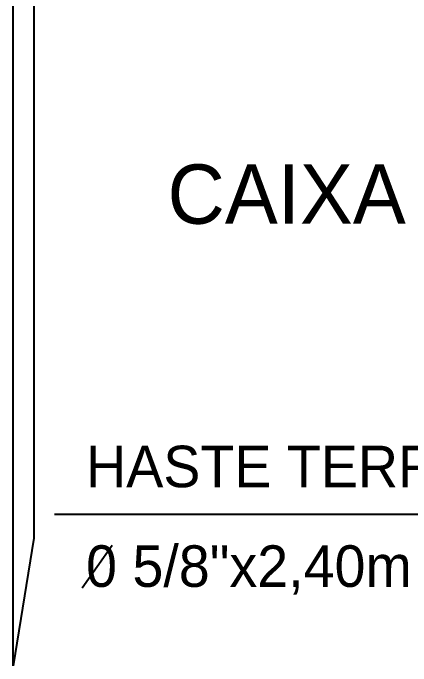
# Model space of a CAD drawing. Extents: x 0.013 to 0.842, y 0.009 to 0.544.
# Drawn here: x 0.1367 to 0.1501, y 0.0256 to 0.0476 of the extents above; entities that cross this region are included whole.
import ezdxf

# ---------------------------------------------------------------- set-up
doc = ezdxf.new("R2010")
doc.units = 0
doc.header["$LTSCALE"] = 250
doc.header["$MEASUREMENT"] = 0
doc.layers.add('DETALHES-DIVERSOS', color=7, linetype='CONTINUOUS')
doc.styles.add('ROMANS', font='TXT', dxfattribs={"height": 100})

msp = doc.modelspace()

# ---------------------------------------------------------------- linework, layer by layer
at = {"layer": 'DETALHES-DIVERSOS'}
for p, q in [((0.1367, 0.0256), (0.1367, 0.0592)), ((0.1374, 0.0592), (0.1374, 0.0299)), ((0.1381, 0.030717), (0.155885, 0.030717)), ((0.1374, 0.0299), (0.1367, 0.0256)), ((0.140037, 0.029663), (0.139025, 0.028217))]:
    msp.add_line(p, q, dxfattribs=at)

# ---------------------------------------------------------------- texts
at = {"layer": 'DETALHES-DIVERSOS', "style": 'ROMANS'}
for s, height, p in [('CAIXA DE INSPECAO ', 0.002, (0.1419, 0.0405)), ('HASTE TERRA', 0.0014, (0.139159, 0.031622)), ('0 5/8"x2,40m', 0.0014, (0.139159, 0.028264))]:
    msp.add_text(s, height=height, dxfattribs=at).set_placement(p)

doc.saveas('drawing.dxf')
